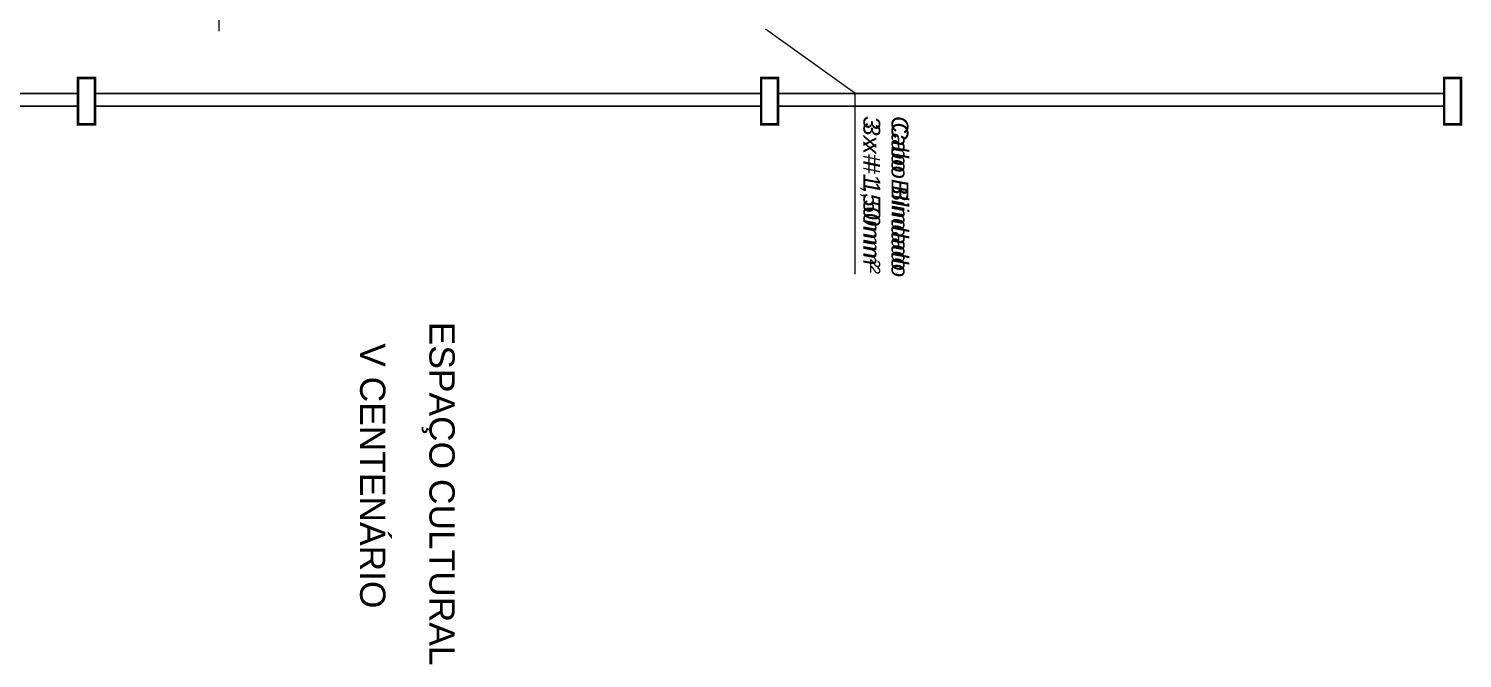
# Model space of a CAD drawing. Header units: metres. Extents: x -331 to 2982, y 362 to 2539.
# Drawn here: x 2813.47 to 2830.47, y 1406.36 to 1413.82 of the extents above; entities that cross this region are included whole.
import ezdxf

# ---------------------------------------------------------------- set-up
doc = ezdxf.new("R2010")
doc.units = ezdxf.units.M
doc.layers.get('0').update_dxf_attribs({"color": 251})
doc.layers.add('Div', color=251, linetype='Continuous')
doc.layers.add('Pis', color=251, linetype='Continuous')
doc.styles.add('DESTAQUE', font='arial.ttf', dxfattribs={"height": 0.4})
doc.styles.get("Standard").update_dxf_attribs({"font": 'arial.ttf', "height": 0.3})

# ---------------------------------------------------------------- blocks, each defined once
blk = doc.blocks.new('derw')
at = {"layer": 'Div', "color": 2, "linetype": 'Continuous', "lineweight": 15}
blk.add_lwpolyline([(814.4189921522002, 2191.529581289617), (814.4189921522002, 2192.588913395118), (816.5705472743985, 2192.588913395118)], dxfattribs=at)
at = {"layer": 'Div', "color": 2, "linetype": 'Continuous', "lineweight": 15, "insert": (814.7715363855286, 2193.224066991034), "char_height": 0.2, "attachment_point": 1}
blk.add_mtext_dynamic_manual_height_columns('{\\fArial|b0|i1|c0|p34;Cabo Blindado \\P3 x # 1,50mm²}', width=13.3188035564217, gutter_width=2.5, heights=[0], dxfattribs=at)

msp = doc.modelspace()

# ---------------------------------------------------------------- linework, layer by layer
at = {"lineweight": 0}
for points in [[(2814.251149366137, 1413.240130808604), (2814.251149366137, 1412.690130808604), (2814.051149366137, 1412.690130808604), (2814.051149366137, 1413.240130808604)], [(2822.351149366137, 1413.240130808604), (2822.351149366137, 1412.690130808604), (2822.151149366137, 1412.690130808604), (2822.151149366137, 1413.240130808604)], [(2830.451149366137, 1413.240130808604), (2830.451149366137, 1412.690130808604), (2830.251149366137, 1412.690130808604), (2830.251149366137, 1413.240130808604)]]:
    msp.add_lwpolyline(points, close=True, dxfattribs=at)
at = {"layer": 'Div', "color": 2, "linetype": 'Continuous', "lineweight": 15}
msp.add_lwpolyline([(2822.202637041427, 1413.823879841659), (2823.261969146928, 1413.065937007686), (2823.261969146928, 1410.914381885488)], dxfattribs=at)
at = {"layer": 'Pis'}
for p, q in [((2814.051149366004, 1413.055130808467), (2806.151149366004, 1413.055130808467)), ((2822.151149366004, 1413.055130808467), (2814.251149366004, 1413.055130808467)), ((2830.251149366004, 1413.055130808467), (2822.351149366004, 1413.055130808467)), ((2814.051149366004, 1412.905130808467), (2806.151149366004, 1412.905130808467)), ((2822.151149366004, 1412.905130808467), (2814.251149366004, 1412.905130808467)), ((2830.251149366004, 1412.905130808467), (2822.351149366004, 1412.905130808467))]:
    msp.add_line(p, q, dxfattribs=at)
at = {"layer": 'Pis', "const_width": 0.03}
for points in [[(2814.251149366137, 1413.240130808604), (2814.251149366137, 1412.690130808604), (2814.051149366137, 1412.690130808604), (2814.051149366137, 1413.240130808604)], [(2814.051149366004, 1412.690130808467), (2814.051149366004, 1413.240130808467), (2814.251149366004, 1413.240130808467), (2814.251149366004, 1412.690130808467)], [(2822.351149366137, 1413.240130808604), (2822.351149366137, 1412.690130808604), (2822.151149366137, 1412.690130808604), (2822.151149366137, 1413.240130808604)], [(2822.151149366004, 1412.690130808466), (2822.151149366004, 1413.240130808467), (2822.351149366004, 1413.240130808467), (2822.351149366004, 1412.690130808466)], [(2830.451149366137, 1413.240130808604), (2830.451149366137, 1412.690130808604), (2830.251149366137, 1412.690130808604), (2830.251149366137, 1413.240130808604)], [(2830.251149366004, 1412.690130808466), (2830.251149366004, 1413.240130808467), (2830.451149366004, 1413.240130808467), (2830.451149366004, 1412.690130808466)]]:
    msp.add_lwpolyline(points, close=True, dxfattribs=at)

# ---------------------------------------------------------------- block references
at = {"layer": 'Div', "color": 150, "linetype": 'Continuous', "lineweight": 15}
msp.add_blockref('derw', (2001.303759057085, -777.7359408802356), dxfattribs=at)

# ---------------------------------------------------------------- texts
at = {"layer": 'Div', "color": 2, "linetype": 'Continuous', "lineweight": 15, "char_height": 0.2, "attachment_point": 1, "rotation": 270}
for insert in [(2823.897122742844, 1412.789392774358), (2823.897122742844, 1412.713392774358)]:
    msp.add_mtext_dynamic_manual_height_columns('{\\fArial|b0|i1|c0|p34;Cabo Blindado \\P3 x # 1,50mm²}', width=13.3188035564217, gutter_width=2.5, heights=[0], dxfattribs=dict(at, insert=insert))
at = {"layer": 'Pis', "style": 'DESTAQUE'}
for s, p in [('ESPAÇO CULTURAL ', (2818.217486014799, 1410.35110116237)), ('V CENTENÁRIO', (2817.395491451315, 1410.09624343769))]:
    msp.add_text(s, height=0.3, rotation=270, dxfattribs=at).set_placement(p)

doc.saveas('drawing.dxf')
